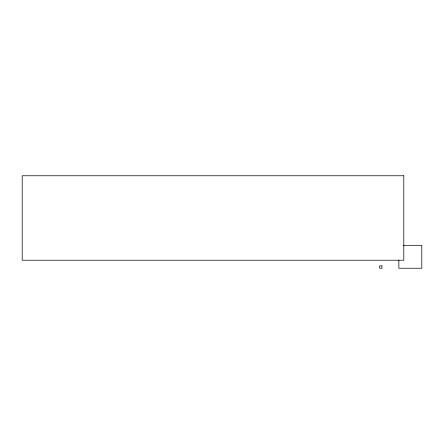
<?xml version="1.0" encoding="UTF-8"?>
<svg xmlns="http://www.w3.org/2000/svg" width="444" height="444" viewBox="0 0 444 444"><rect width="100%" height="100%" fill="white"/><g stroke="black" fill="none" stroke-linecap="round" stroke-linejoin="round"><path stroke-width="0.67" d="M403.413 245.304L421.8 245.304L421.8 268.237L398.867 268.237L398.867 260.145M403.801 175.763L22.2 175.763L22.2 260.217L403.801 260.217L403.801 175.763M381.94 265.873L379.648 265.873L379.648 268.237L381.94 268.237L381.94 265.873"/></g></svg>
